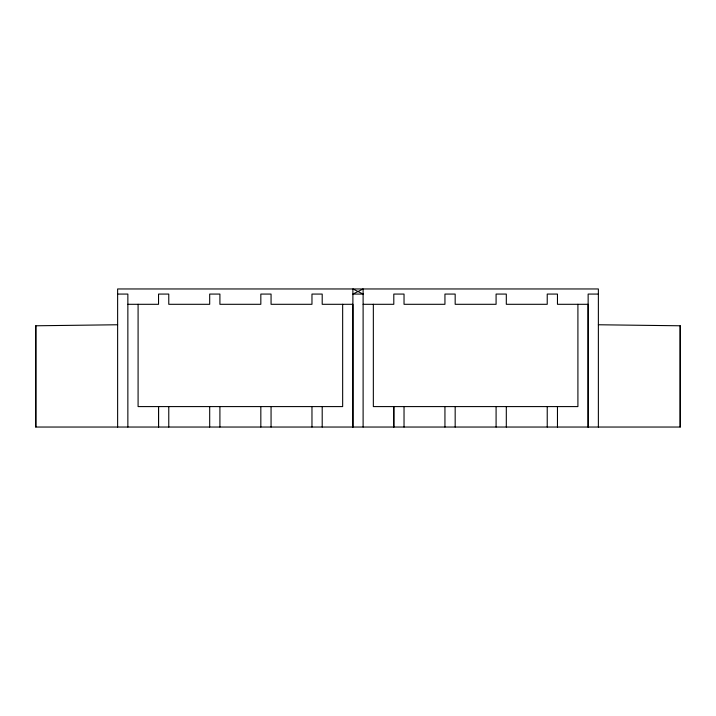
<?xml version="1.0" encoding="UTF-8"?>
<svg xmlns="http://www.w3.org/2000/svg" width="716" height="716" viewBox="0 0 716 716"><rect width="100%" height="100%" fill="white"/><g stroke="black" fill="none" stroke-linecap="round" stroke-linejoin="round"><path stroke-width="1.07" d="M598.37 324.76L680.2 325.78L680.2 427.04L35.8 427.04L35.8 325.78L117.63 324.76M117.63 427.04L117.63 288.96L598.37 288.96L598.37 427.04M127.86 427.04L127.86 294.07L117.63 294.07M363.11 427.04L363.11 288.96L352.89 294.07L352.89 427.04L352.89 304.3L322.2 304.3L322.2 294.07L311.97 294.07L311.97 304.3L271.06 304.3L271.06 294.07L260.83 294.07L260.83 304.3L219.91 304.3L219.91 294.07L209.69 294.07L209.69 304.3L168.77 304.3L168.77 294.07L158.54 294.07L158.54 304.3L127.86 304.3M680.2 427.04L680.2 325.78M598.37 294.07L588.14 294.07L588.14 427.04L588.14 304.3L557.46 304.3L557.46 294.07L547.23 294.07L547.23 304.3L506.31 304.3L506.31 294.07L496.09 294.07L496.09 304.3L455.17 304.3L455.17 294.07L444.94 294.07L444.94 304.3L404.03 304.3L404.03 294.07L393.8 294.07L393.8 304.3L363.11 304.3M577.91 304.3L577.91 406.59L373.34 406.59L373.34 304.3M557.46 406.59L557.46 427.04M547.23 406.59L547.23 427.04M506.31 406.59L506.31 427.04M496.09 406.59L496.09 427.04M455.17 406.59L455.17 427.04M444.94 406.59L444.94 427.04M404.03 406.59L404.03 427.04M342.66 304.3L342.66 406.59L138.09 406.59L138.09 304.3M322.2 406.59L322.2 427.04M311.97 406.59L311.97 427.04M271.06 406.59L271.06 427.04M260.83 406.59L260.83 427.04M219.91 406.59L219.91 427.04M209.69 406.59L209.69 427.04M168.77 406.59L168.77 427.04M35.8 325.78L35.8 427.04M158.54 406.59L158.54 427.04L158.54 406.59M393.8 406.59L393.8 427.04L393.8 406.59M363.11 294.07L352.89 294.07L352.89 288.96L363.11 294.07"/></g></svg>
